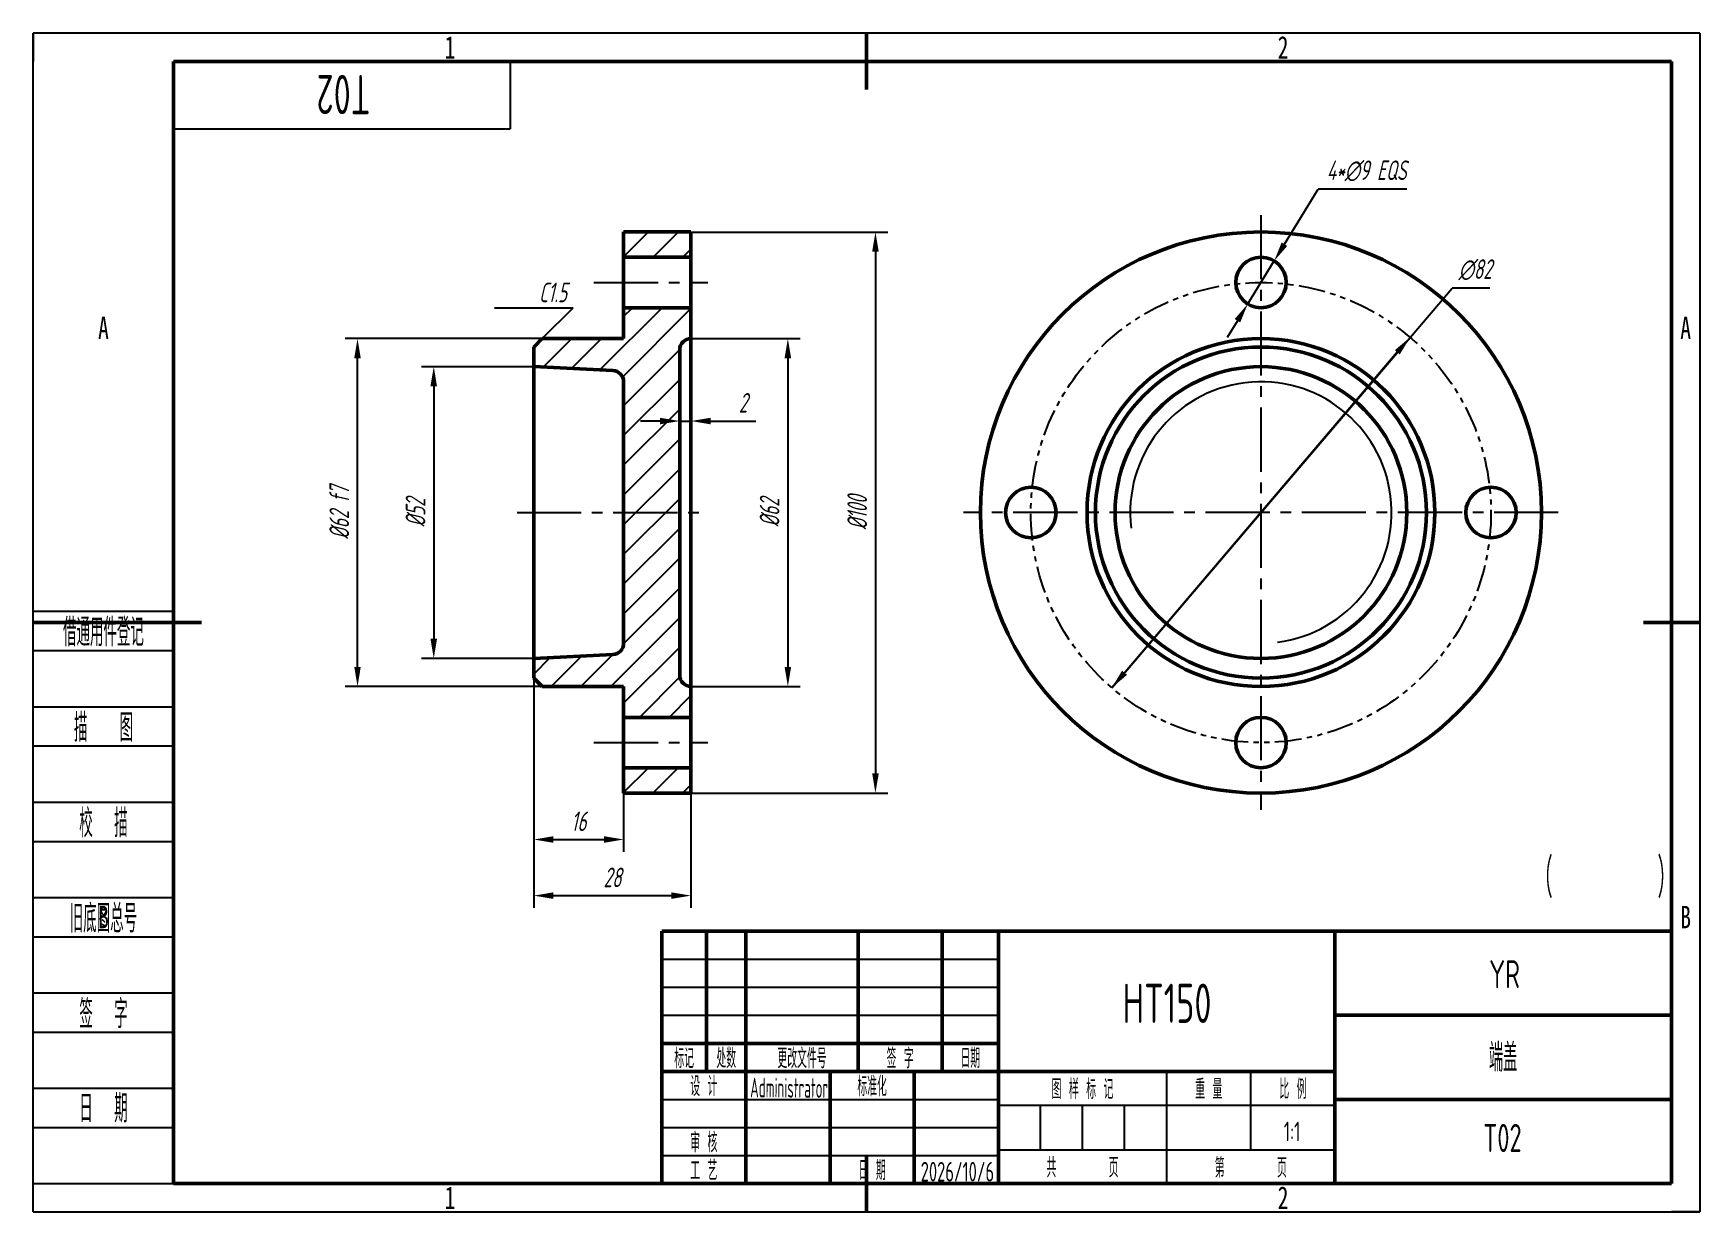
# Model space of a CAD drawing. Header units: millimetres. Extents: x 5 to 4696, y -479 to 299.
# Drawn here: x 509.4 to 806.4, y -233.1 to -23.1 of the extents above; entities that cross this region are included whole.
import ezdxf
from ezdxf.enums import TextEntityAlignment as Align

# ---------------------------------------------------------------- set-up
doc = ezdxf.new("R2010")
doc.units = ezdxf.units.MM
doc.header["$LTSCALE"] = 0.6
doc.header["$MEASUREMENT"] = 0
doc.linetypes.add('CENTER2', pattern=[28.575, 19.05, -3.175, 3.175, -3.175])
doc.linetypes.add('PHANTOM4', pattern=[15.875, 7.9375, -1.5875, 1.5875, -1.5875, 1.5875, -1.5875])
for name, color, linetype, lineweight in [('1轮廓实线层', 7, 'Continuous', 50), ('2细线层', 4, 'Continuous', 25), ('3中心线层', 1, 'CENTER2', 25), ('5剖面线层', 2, 'Continuous', 25), ('6文字层', 3, 'Continuous', 25), ('7标注层', 4, 'Continuous', 25), ('9双点划线层', 6, 'PHANTOM4', 25)]:
    doc.layers.add(name, color=color, linetype=linetype, lineweight=lineweight)
doc.layers.add('图框层', color=7, linetype='Continuous')
doc.styles.add('PC_TEXTSTYLE', font='ISOCP.SHX', dxfattribs={"width": 0.707, "oblique": 13, "bigfont": 'GBCBIG.SHX'})
doc.styles.add('PC_TEXTSTYLE4', font='ISOCP.SHX', dxfattribs={"width": 0.707, "bigfont": 'GBCBIG.SHX'})
doc.dimstyles.new('GB_DIAMETER', dxfattribs={"dimtxt": 3.5, "dimasz": 3.5, "dimexe": 2.2, "dimexo": 0, "dimgap": 1.5, "dimtad": 1, "dimjust": 4, "dimdsep": 46, "dimtxsty": 'PC_TEXTSTYLE', "dimcen": 0, "dimclrd": 256, "dimclrt": 3, "dimadec": 0, "dimazin": 2, "dimtp": 0.1, "dimtm": 0.1, "dimtfac": 0.71, "dimtdec": 3, "dimtmove": 0, "dimatfit": 2, "dimfxl": 1, "dimtfill": 1, "dimarcsym": 0})
doc.dimstyles.new('GB_LINEAR', dxfattribs={"dimtxt": 3.5, "dimasz": 3.5, "dimexe": 2.2, "dimexo": 0, "dimgap": 1.5, "dimtad": 1, "dimdsep": 46, "dimtxsty": 'PC_TEXTSTYLE', "dimcen": 0, "dimclrd": 256, "dimclrt": 3, "dimadec": 0, "dimazin": 2, "dimtp": 0.1, "dimtm": 0.1, "dimtfac": 0.71, "dimtdec": 3, "dimtmove": 0, "dimatfit": 3, "dimfxl": 1, "dimtfill": 1, "dimarcsym": 0})

# ---------------------------------------------------------------- blocks, each defined once
blk = doc.blocks.new('ZwmFrameMain_2_A4^ _^ 分区图框^ _^ landscape')
at = {"layer": '1轮廓实线层'}
for p, q in [((123.5, 205), (123.5, 195)), ((0, 0), (0, 200)), ((267, 200), (0, 200)), ((267, 200), (267, 0)), ((-25, 100), (5, 100)), ((272, 100), (262, 100)), ((123.5, -5), (123.5, 5)), ((0, 0), (267, 0))]:
    blk.add_line(p, q, dxfattribs=at)
at = {"layer": '2细线层'}
for p, q in [((-25, -5), (-25, 205)), ((272, 205), (-25, 205)), ((-25, 205), (-25, 200)), ((123.5, 205), (123.5, 200)), ((272, 205), (272, -5)), ((-25, 100), (0, 100)), ((272, 100), (267, 100)), ((-25, -5), (-25, 0)), ((123.5, -5), (123.5, 0)), ((-25, -5), (272, -5)), ((-25, -5), (0, -5)), ((272, -5), (267, -5))]:
    blk.add_line(p, q, dxfattribs=at)
at = {"layer": '6文字层', "width": 0.707}
for s, p in [('1', (49.25, 202.5)), ('2', (197.75, 202.5)), ('A', (-12.5, 152.5)), ('A', (269.5, 152.5)), ('B', (-12.5, 47.5)), ('B', (269.5, 47.5)), ('1', (49.25, -2.5)), ('2', (197.75, -2.5))]:
    blk.add_text(s, height=4, dxfattribs=at).set_placement(p, align=Align.MIDDLE)
blk = doc.blocks.new('ZwmFrameMain_2_标题栏1')
at = {"layer": '1轮廓实线层'}
for p, q in [((0, 45), (-180, 45)), ((-180, 0), (-180, 45)), ((-172, 20), (-172, 45)), ((-165, 20), (-165, 45)), ((-145, 20), (-145, 45)), ((-130, 20), (-130, 45)), ((-120, 0), (-120, 45)), ((0, 0), (0, 45)), ((-60, 30), (0, 30)), ((-180, 20), (-60, 20)), ((-165, 0), (-165, 20)), ((-150, 0), (-150, 20)), ((-135, 0), (-135, 20)), ((-60, 15), (0, 15)), ((-180, 0), (0, 0))]:
    blk.add_line(p, q, dxfattribs=at)
at = {"layer": '1轮廓实线层', "color": 7}
for p, q in [((-60, 0), (-60, 45)), ((-180, 25), (-120, 25))]:
    blk.add_line(p, q, dxfattribs=at)
at = {"layer": '2细线层'}
for p, q in [((-180, 40), (-120, 40)), ((-180, 35), (-120, 35)), ((-180, 30), (-120, 30)), ((-90, 0), (-90, 20)), ((-75, 6), (-75, 20)), ((-180, 15), (-120, 15)), ((-120, 14), (-60, 14)), ((-112.5, 6), (-112.5, 14)), ((-105, 6), (-105, 14)), ((-97.5, 6), (-97.5, 14)), ((-180, 10), (-120, 10)), ((-120, 6), (-60, 6)), ((-180, 5), (-120, 5))]:
    blk.add_line(p, q, dxfattribs=at)
at = {"layer": '6文字层', "style": 'PC_TEXTSTYLE', "width": 0.667}
for s, p in [('标记', (-176, 22.5)), ('处数', (-168.5, 22.5)), (' 更改文件号 ', (-155, 22.5)), (' 签 字 ', (-137.5, 22.5)), (' 日期 ', (-125, 22.5)), (' 设 计 ', (-172.5, 17.51)), (' 标准化 ', (-142.5, 17.51)), (' 图 样 标 记 ', (-105, 17)), (' 重 量 ', (-82.5, 17)), (' 比 例 ', (-67.5, 17)), (' 审 核 ', (-172.5, 7.5)), (' 工 艺 ', (-172.5, 2.5)), (' 日 期 ', (-142.5, 2.5)), ('共       页', (-105, 3)), ('第       页', (-75, 3))]:
    blk.add_text(s, height=3.5, dxfattribs=at).set_placement(p, align=Align.MIDDLE)
at = {"layer": '6文字层', "style": 'PC_TEXTSTYLE', "flags": 8}
for tag, height, width, p, p2 in [('企业名称', 5, 3.734996, (-54.29, 34.82), (-5.27, 34.82)), ('产品名称或材料标记', 7, 1.125891, (-113.46, 28.64), (-66.42, 28.64)), ('图样名称', 5, 3.772723, (-54.79, 19.98), (-5.27, 19.98)), ('标准化', 3.5, 1.756036, (-133.83, 15.37), (-120.75, 15.37)), ('审核', 3.5, 2.723972, (-163.99, 5.37), (-150.63, 5.37)), ('重量', 3.5, 2.448074, (-88.46, 7.54), (-76.55, 7.54)), ('比例', 3.5, 2.367734, (-73.35, 7.54), (-61.93, 7.54)), ('图样代号', 5, 3.78389, (-54.79, 5.63), (-5.52, 5.63)), ('工艺', 3.5, 2.851598, (-164.21, 0.37), (-150.89, 0.37)), ('日期', 3.5, 2.733185, (-133.83, 0.37), (-120.75, 0.37)), ('共几页', 3.5, 0.953151, (-108.58, 1.48), (-101.56, 1.48))]:
    blk.add_attdef(tag, text='', height=height, dxfattribs=dict(at, width=width)).set_placement(p, p2, align=Align.FIT)
at = {"layer": '6文字层', "style": 'PC_TEXTSTYLE', "width": 9.901758, "flags": 8}
blk.add_attdef('设计', text='', height=3.5, rotation=359.5768, dxfattribs=at).set_placement((-164.23, 15.37), (-150.37, 15.27), align=Align.FIT)
at = {"layer": '6文字层', "color": 3, "style": 'PC_TEXTSTYLE', "width": 0.96618, "flags": 8}
blk.add_attdef('第几页', text='', height=3.5, dxfattribs=at).set_placement((-78.29, 1.5), (-71.16, 1.5), align=Align.FIT)
at = {"layer": '6文字层', "color": 0, "style": 'PC_TEXTSTYLE', "width": 0.715273, "flags": 8}
blk.add_attdef('图纸张数', text='', height=3.5, dxfattribs=at).set_placement((-2.66, -3.87), (4.46, -3.87), align=Align.FIT)
blk = doc.blocks.new('ZwmFrameMain_2_图样代号')
at = {"layer": '2细线层', "linetype": 'Continuous'}
for p in [(60, 0), (0, -12)]:
    blk.add_line(p, (60, -12), dxfattribs=at)
at = {"layer": '6文字层', "style": 'PC_TEXTSTYLE', "width": 3.066155}
blk.add_attdef('图样代号', text='', height=7, rotation=180, dxfattribs=at).set_placement((58.24, -2.4), (2.35, -2.4), align=Align.FIT)
blk = doc.blocks.new('ZwmFrameMain_2_附加栏')
at = {"layer": '2细线层'}
for p, q in [((-25, 102), (0, 102)), ((-25, 95), (0, 95)), ((-25, 85), (0, 85)), ((-25, 78), (0, 78)), ((-25, 68), (0, 68)), ((-25, 61), (0, 61)), ((-25, 51), (0, 51)), ((-25, 44), (0, 44)), ((-25, 34), (0, 34)), ((-25, 27), (0, 27)), ((-25, 17), (0, 17)), ((-25, 10), (0, 10)), ((-25, 0), (0, 0))]:
    blk.add_line(p, q, dxfattribs=at)
at = {"layer": '6文字层', "color": 3, "style": 'PC_TEXTSTYLE'}
for s, width, p in [('借通用件登记', 0.667, (-12.5, 98.5)), ('描   图', 0.6667, (-12.5, 81.5)), ('校  描', 0.667, (-12.5, 64.5)), ('旧底图总号', 0.667, (-12.5, 47.5)), ('签  字', 0.667, (-12.5, 30.5)), ('日  期', 0.667, (-12.49, 13.6))]:
    blk.add_text(s, height=5, dxfattribs=dict(at, width=width)).set_placement(p, align=Align.MIDDLE)
at = {"layer": '6文字层', "style": 'PC_TEXTSTYLE'}
for tag, width, p, p2 in [('借通用件登记', 0.671328, (-23.44, 86.36), (-1.25, 86.36)), ('描图', 2.120922, (-23.44, 69.36), (-1.25, 69.36)), ('校图', 2.149976, (-23.75, 52.06), (-1.25, 52.06)), ('旧底图总号', 0.761452, (-22.84, 35.67), (-1.86, 35.67)), ('签字', 2.026939, (-23.14, 18.37), (-1.56, 18.37)), ('日期', 1.89999, (-22.84, 1.37), (-2.17, 1.37))]:
    blk.add_attdef(tag, text='', height=5, dxfattribs=dict(at, width=width)).set_placement(p, p2, align=Align.FIT)
blk = doc.blocks.new('*U47')
at = {"layer": '1轮廓实线层'}
blk.add_circle((0, 0), 4.5, dxfattribs=at)
blk = doc.blocks.new('*U48')
at = {"layer": '1轮廓实线层', "color": 0, "linetype": 'ByBlock', "lineweight": -2, "transparency": 16777216}
blk.add_blockref('*U47', (705.3, 167.79), dxfattribs=at)
for p, rotation in [((664.3, 126.79), 90), ((746.3, 126.79), 269.9999999999999), ((705.3, 85.79), 180)]:
    blk.add_blockref('*U47', p, dxfattribs=dict(at, rotation=rotation))
blk = doc.blocks.new('*D49')
at = {"layer": '7标注层', "color": 0, "lineweight": -2}
for p, q in [((598.61, -138.02), (598.61, -178.99)), ((626.61, -158.52), (626.61, -178.99))]:
    blk.add_line(p, q, dxfattribs=at)
at = {"layer": '7标注层', "lineweight": -2}
blk.add_line((602.11, -176.79), (623.11, -176.79), dxfattribs=at)
at = {"layer": '7标注层'}
for points in [[(602.11, -176.2), (602.11, -177.37), (598.61, -176.79)], [(623.11, -177.37), (623.11, -176.2), (626.61, -176.79)]]:
    blk.add_solid(points, dxfattribs=at)
at = {"layer": 'Defpoints', "color": 0}
for p in [(598.61, -138.02), (626.61, -158.52), (626.61, -176.79)]:
    blk.add_point(p, dxfattribs=at)
at = {"layer": '7标注层', "color": 3, "insert": (612.61, -173.54), "char_height": 3.5, "attachment_point": 5, "style": 'PC_TEXTSTYLE', "bg_fill": 3, "box_fill_scale": 1.25, "bg_fill_color": 257, "bg_fill_transparency": 0}
blk.add_mtext('28', dxfattribs=at)
blk = doc.blocks.new('*D50')
at = {"layer": '7标注层', "color": 0, "lineweight": -2}
for p, q in [((598.61, -138.02), (598.61, -168.99)), ((614.61, -154.02), (614.61, -168.99))]:
    blk.add_line(p, q, dxfattribs=at)
at = {"layer": '7标注层', "lineweight": -2}
blk.add_line((602.11, -166.79), (611.11, -166.79), dxfattribs=at)
at = {"layer": '7标注层'}
for points in [[(602.11, -166.2), (602.11, -167.37), (598.61, -166.79)], [(611.11, -167.37), (611.11, -166.2), (614.61, -166.79)]]:
    blk.add_solid(points, dxfattribs=at)
at = {"layer": 'Defpoints', "color": 0}
for p in [(598.61, -138.02), (614.61, -154.02), (614.61, -166.79)]:
    blk.add_point(p, dxfattribs=at)
at = {"layer": '7标注层', "color": 3, "insert": (606.61, -163.54), "char_height": 3.5, "attachment_point": 5, "style": 'PC_TEXTSTYLE', "bg_fill": 3, "box_fill_scale": 1.25, "bg_fill_color": 257, "bg_fill_transparency": 0}
blk.add_mtext('16', dxfattribs=at)
blk = doc.blocks.new('*D51')
at = {"layer": '7标注层', "color": 0, "lineweight": -2}
for p, q in [((600.11, -77.52), (564.98, -77.52)), ((600.11, -139.52), (564.98, -139.52))]:
    blk.add_line(p, q, dxfattribs=at)
at = {"layer": '7标注层', "lineweight": -2}
blk.add_line((567.18, -136.02), (567.18, -81.02), dxfattribs=at)
at = {"layer": '7标注层'}
for points in [[(567.76, -81.02), (566.6, -81.02), (567.18, -77.52)], [(566.6, -136.02), (567.76, -136.02), (567.18, -139.52)]]:
    blk.add_solid(points, dxfattribs=at)
at = {"layer": 'Defpoints', "color": 0}
for p in [(567.18, -77.52), (600.11, -77.52), (600.11, -139.52)]:
    blk.add_point(p, dxfattribs=at)
at = {"layer": '7标注层', "color": 3, "insert": (563.93, -108.52), "char_height": 3.5, "attachment_point": 5, "rotation": 90, "style": 'PC_TEXTSTYLE', "bg_fill": 3, "box_fill_scale": 1.25, "bg_fill_color": 257, "bg_fill_transparency": 0}
blk.add_mtext('{%%c62 f7}', dxfattribs=at)
blk = doc.blocks.new('*D52')
at = {"layer": '7标注层', "color": 0, "lineweight": -2}
for p, q in [((598.61, -82.52), (578.57, -82.52)), ((598.61, -134.52), (578.57, -134.52))]:
    blk.add_line(p, q, dxfattribs=at)
at = {"layer": '7标注层', "lineweight": -2}
blk.add_line((580.77, -86.02), (580.77, -131.02), dxfattribs=at)
at = {"layer": '7标注层'}
for points in [[(581.35, -86.02), (580.18, -86.02), (580.77, -82.52)], [(580.18, -131.02), (581.35, -131.02), (580.77, -134.52)]]:
    blk.add_solid(points, dxfattribs=at)
at = {"layer": 'Defpoints', "color": 0}
for p in [(598.61, -82.52), (580.77, -134.52), (598.61, -134.52)]:
    blk.add_point(p, dxfattribs=at)
at = {"layer": '7标注层', "color": 3, "insert": (577.52, -108.52), "char_height": 3.5, "attachment_point": 5, "rotation": 90, "style": 'PC_TEXTSTYLE', "bg_fill": 3, "box_fill_scale": 1.25, "bg_fill_color": 257, "bg_fill_transparency": 0}
blk.add_mtext('{%%c52}', dxfattribs=at)
blk = doc.blocks.new('*D53')
at = {"layer": '7标注层', "color": 0, "lineweight": -2}
for p, q in [((626.61, -58.52), (661.69, -58.52)), ((626.61, -158.52), (661.69, -158.52))]:
    blk.add_line(p, q, dxfattribs=at)
at = {"layer": '7标注层', "lineweight": -2}
blk.add_line((659.49, -62.02), (659.49, -155.02), dxfattribs=at)
at = {"layer": '7标注层'}
for points in [[(660.08, -62.02), (658.91, -62.02), (659.49, -58.52)], [(658.91, -155.02), (660.08, -155.02), (659.49, -158.52)]]:
    blk.add_solid(points, dxfattribs=at)
at = {"layer": 'Defpoints', "color": 0}
for p in [(626.61, -58.52), (626.61, -158.52), (659.49, -158.52)]:
    blk.add_point(p, dxfattribs=at)
at = {"layer": '7标注层', "color": 3, "insert": (656.24, -108.52), "char_height": 3.5, "attachment_point": 5, "rotation": 90, "style": 'PC_TEXTSTYLE', "bg_fill": 3, "box_fill_scale": 1.25, "bg_fill_color": 257, "bg_fill_transparency": 0}
blk.add_mtext('{%%c100}', dxfattribs=at)
blk = doc.blocks.new('*D54')
at = {"layer": '7标注层', "color": 0, "lineweight": -2}
for p, q in [((626.61, -77.52), (646.08, -77.52)), ((626.61, -139.52), (646.08, -139.52))]:
    blk.add_line(p, q, dxfattribs=at)
at = {"layer": '7标注层', "lineweight": -2}
blk.add_line((643.88, -81.02), (643.88, -136.02), dxfattribs=at)
at = {"layer": '7标注层'}
for points in [[(644.47, -81.02), (643.3, -81.02), (643.88, -77.52)], [(643.3, -136.02), (644.47, -136.02), (643.88, -139.52)]]:
    blk.add_solid(points, dxfattribs=at)
at = {"layer": 'Defpoints', "color": 0}
for p in [(626.61, -77.52), (626.61, -139.52), (643.88, -139.52)]:
    blk.add_point(p, dxfattribs=at)
at = {"layer": '7标注层', "color": 3, "insert": (640.63, -108.52), "char_height": 3.5, "attachment_point": 5, "rotation": 90, "style": 'PC_TEXTSTYLE', "bg_fill": 3, "box_fill_scale": 1.25, "bg_fill_color": 257, "bg_fill_transparency": 0}
blk.add_mtext('{%%c62}', dxfattribs=at)
blk = doc.blocks.new('*D55')
at = {"layer": '7标注层', "color": 0, "lineweight": -2}
for p, q in [((624.61, -92.21), (624.61, -90.01)), ((626.61, -92.21), (626.61, -90.01))]:
    blk.add_line(p, q, dxfattribs=at)
at = {"layer": '7标注层', "lineweight": -2}
for p, q in [((621.11, -92.21), (617.61, -92.21)), ((624.61, -92.21), (626.61, -92.21)), ((630.11, -92.21), (638.19, -92.21))]:
    blk.add_line(p, q, dxfattribs=at)
at = {"layer": '7标注层'}
for points in [[(621.11, -92.79), (621.11, -91.63), (624.61, -92.21)], [(630.11, -91.63), (630.11, -92.79), (626.61, -92.21)]]:
    blk.add_solid(points, dxfattribs=at)
at = {"layer": 'Defpoints', "color": 0}
for p in [(624.61, -92.21), (626.61, -92.21), (626.61, -92.21)]:
    blk.add_point(p, dxfattribs=at)
at = {"layer": '7标注层', "color": 3, "insert": (635.9, -88.96), "char_height": 3.5, "attachment_point": 5, "style": 'PC_TEXTSTYLE', "bg_fill": 3, "box_fill_scale": 1.25, "bg_fill_color": 257, "bg_fill_transparency": 0}
blk.add_mtext('2', dxfattribs=at)
blk = doc.blocks.new('*D56')
at = {"layer": '7标注层', "lineweight": -2}
for p, q in [((754.78, -77.3), (762.27, -68.5)), ((768.99, -68.5), (762.27, -68.5)), ((701.62, -139.74), (754.78, -77.3)), ((752.51, -79.96), (701.62, -139.74))]:
    blk.add_line(p, q, dxfattribs=at)
at = {"layer": '7标注层'}
for points in [[(752.95, -80.34), (752.07, -79.58), (754.78, -77.3)], [(703.45, -136.69), (704.34, -137.45), (701.62, -139.74)]]:
    blk.add_solid(points, dxfattribs=at)
at = {"layer": 'Defpoints', "color": 0}
for p in [(754.78, -77.3), (701.62, -139.74)]:
    blk.add_point(p, dxfattribs=at)
at = {"layer": '7标注层', "color": 3, "insert": (766.38, -65.25), "char_height": 3.5, "attachment_point": 5, "style": 'PC_TEXTSTYLE', "bg_fill": 3, "box_fill_scale": 1.25, "bg_fill_color": 257, "bg_fill_transparency": 0}
blk.add_mtext('∅82', dxfattribs=at)
blk = doc.blocks.new('*D57')
at = {"layer": '7标注层', "lineweight": -2}
for p, q in [((732.39, -60.7), (738.42, -50.88)), ((754.19, -50.88), (738.42, -50.88)), ((725.85, -71.35), (730.56, -63.68)), ((724.02, -74.33), (722.18, -77.32))]:
    blk.add_line(p, q, dxfattribs=at)
at = {"layer": '7标注层'}
for points in [[(731.89, -60.39), (732.89, -61.01), (730.56, -63.68)], [(724.51, -74.64), (723.52, -74.03), (725.85, -71.35)]]:
    blk.add_solid(points, dxfattribs=at)
at = {"layer": 'Defpoints', "color": 0}
for p in [(730.56, -63.68), (725.85, -71.35)]:
    blk.add_point(p, dxfattribs=at)
at = {"layer": '7标注层', "color": 3, "insert": (747.05, -47.63), "char_height": 3.5, "attachment_point": 5, "style": 'PC_TEXTSTYLE', "bg_fill": 3, "box_fill_scale": 1.25, "bg_fill_color": 257, "bg_fill_transparency": 0}
blk.add_mtext('{4*∅9 EQS}', dxfattribs=at)

msp = doc.modelspace()

# ---------------------------------------------------------------- hatches: boundary and pattern name
at = {"layer": '5剖面线层'}
h = msp.add_hatch(dxfattribs=at)
h.set_pattern_fill('ANSI31', color=256, scale=30)
h.set_pattern_definition([(45, (598.61, -158.5174), (-2.65165, 2.65165), [])])
h.paths.add_polyline_path([(598.61, -82.517), (598.61, -79.017), (600.11, -77.517), (614.61, -77.517), (614.61, -72.017), (626.61, -72.017), (626.61, -77.517, 0.4142136), (624.61, -79.517), (624.61, -108.517), (614.61, -108.517), (614.61, -85.22, 0.3996556), (612.71, -83.222)])
h.paths.add_polyline_path([(598.61, -138.017), (598.61, -134.517), (612.71, -133.812, 0.3996556), (614.61, -131.815), (614.61, -108.517), (624.61, -108.517), (624.61, -137.517, 0.4142136), (626.61, -139.517), (626.61, -145.017), (614.61, -145.017), (614.61, -139.517), (600.11, -139.517)])
h.paths.add_polyline_path([(614.61, -158.517), (626.61, -158.517), (626.61, -154.017), (614.61, -154.017)])
h.paths.add_polyline_path([(614.61, -63.017), (626.61, -63.017), (626.61, -58.517), (614.61, -58.517)])

# ---------------------------------------------------------------- linework, layer by layer
at = {"layer": '1轮廓实线层'}
for p, q in [((614.61, -58.517), (626.61, -58.517)), ((614.61, -77.517), (614.61, -58.517)), ((626.61, -158.517), (626.61, -58.517)), ((614.61, -63.017), (626.61, -63.017)), ((614.61, -72.017), (626.61, -72.017)), ((598.61, -79.017), (600.11, -77.517)), ((598.61, -138.017), (598.61, -79.017)), ((600.11, -77.517), (614.61, -77.517)), ((624.61, -137.517), (624.61, -79.517)), ((626.61, -77.517), (626.61, -77.517)), ((598.61, -82.517), (612.71, -83.222)), ((614.61, -131.815), (614.61, -85.22)), ((598.61, -134.517), (612.71, -133.812)), ((598.61, -134.517), (612.71, -133.812)), ((600.11, -139.517), (598.61, -138.017)), ((614.61, -139.517), (600.11, -139.517)), ((614.61, -139.517), (614.61, -158.517)), ((626.61, -139.517), (626.61, -139.517)), ((614.61, -145.017), (626.61, -145.017)), ((614.61, -154.017), (626.61, -154.017)), ((626.61, -158.517), (614.61, -158.517))]:
    msp.add_line(p, q, dxfattribs=at)
for radius in [50, 31, 29.5, 26]:
    msp.add_circle((728.202, -108.517), radius, dxfattribs=at)
for centre, start, end in [((626.61, -79.517), 90, 180), ((612.61, -85.22), 0, 87.13759), ((612.61, -131.815), 272.86241, 0), ((626.61, -137.517), 180, 270)]:
    msp.add_arc(centre, 2, start, end, dxfattribs=at)
at = {"layer": '2细线层'}
msp.add_arc((728.202, -108.517), 23.298, 277.25426, 186.8636, dxfattribs=at)
at = {"layer": '3中心线层'}
for p, q in [((728.202, -55.517), (728.202, -161.517)), ((609.311, -67.517), (629.61, -67.517)), ((595.61, -108.517), (629.61, -108.517)), ((781.202, -108.517), (675.202, -108.517)), ((609.311, -149.517), (629.61, -149.517))]:
    msp.add_line(p, q, dxfattribs=at)
at = {"layer": '7标注层', "color": 4}
msp.add_line((591.604, -72.033), (605.594, -72.033), dxfattribs=at)
at = {"layer": '9双点划线层'}
msp.add_circle((728.202, -108.517), 41, dxfattribs=at)

# ---------------------------------------------------------------- block references
at = {"layer": '1轮廓实线层'}
msp.add_blockref('*U48', (22.903, -235.304), dxfattribs=at)
at = {"layer": '图框层'}
for name in ['ZwmFrameMain_2_A4^ _^ 分区图框^ _^ landscape', 'ZwmFrameMain_2_附加栏']:
    msp.add_blockref(name, (534.399, -228.113), dxfattribs=at)
ref = msp.add_blockref('ZwmFrameMain_2_图样代号', (534.399, -28.113), dxfattribs=at)
ref.add_attrib('图样代号', 'T02', dxfattribs={"layer": '6文字层', "height": 7, "rotation": 180, "style": 'PC_TEXTSTYLE', "width": 0.707}).set_placement((564.692, -30.516), align=Align.CENTER)
ref = msp.add_blockref('ZwmFrameMain_2_标题栏1', (801.399, -228.113), dxfattribs=at)
ref.add_attrib('比例', '1:1', dxfattribs={"layer": '6文字层', "height": 3.5, "style": 'PC_TEXTSTYLE', "width": 0.707}).set_placement((733.757, -220.571), align=Align.CENTER)
ref.add_attrib('图样代号', 'T02', dxfattribs={"layer": '6文字层', "height": 5, "style": 'PC_TEXTSTYLE', "width": 0.707}).set_placement((771.248, -222.483), align=Align.CENTER)
ref.add_attrib('企业名称', 'YR', dxfattribs={"layer": '6文字层', "height": 5, "style": 'PC_TEXTSTYLE', "width": 0.707}).set_placement((771.62, -193.293), align=Align.CENTER)
ref.add_attrib('图样名称', '端盖', dxfattribs={"layer": '6文字层', "height": 5, "style": 'PC_TEXTSTYLE', "width": 0.707}).set_placement((771.372, -208.135), align=Align.CENTER)
ref.add_attrib('日期', '2026/10/6', dxfattribs={"layer": '6文字层', "height": 3.5, "style": 'PC_TEXTSTYLE', "width": 0.628153}).set_placement((667.564, -227.742), (680.647, -227.742), align=Align.FIT)
ref.add_attrib('设计', 'Administrator', dxfattribs={"layer": '6文字层', "height": 3.5, "rotation": 359.57685, "style": 'PC_TEXTSTYLE', "width": 0.485827}).set_placement((637.17, -212.741), (651.032, -212.844), align=Align.FIT)
ref.add_attrib('产品名称或材料标记', 'HT150', dxfattribs={"layer": '6文字层', "height": 7, "style": 'PC_TEXTSTYLE', "width": 0.707}).set_placement((711.457, -199.477), align=Align.CENTER)

# ---------------------------------------------------------------- texts
at = {"layer": '6文字层', "style": 'PC_TEXTSTYLE4', "width": 0.667}
msp.add_text('（       ）', height=7, dxfattribs=at).set_placement((776.836, -177.142))
at = {"layer": '7标注层', "color": 3, "insert": (602.018, -71.033), "char_height": 3.5, "attachment_point": 8, "style": 'PC_TEXTSTYLE'}
msp.add_mtext('C1.5', dxfattribs=at)

# ---------------------------------------------------------------- next in the draw order: dimensions: what is measured, and where the dimension line sits
at = {"layer": '7标注层'}
dim = msp.add_diameter_dim_2p(p1=(701.625, -139.737), p2=(754.779, -77.298), dimstyle='GB_DIAMETER', override={"dimtoh": 1, "dimtvp": 0.1}, dxfattribs=at)
dim.commit()
dim.dimension.update_dxf_attribs({"geometry": '*D56', "text_midpoint": (766.379, -68.497), "dimtype": 163})
dim = msp.add_linear_dim(base=(626.61, -176.785), p1=(598.61, -138.017), p2=(626.61, -158.517), angle=180, dimstyle='GB_LINEAR', override={"dimpost": '', "dimtvp": 0.1}, dxfattribs=at)
dim.commit()
dim.dimension.update_dxf_attribs({"geometry": '*D49', "text_midpoint": (612.61, -173.535)})

# ---------------------------------------------------------------- next in the draw order: dimensions: what is measured, and where the dimension line sits
dim = msp.add_diameter_dim_2p(p1=(725.847, -71.352), p2=(730.557, -63.683), text='{4*<> EQS}', dimstyle='GB_DIAMETER', override={"dimtoh": 1, "dimpost": '', "dimcen": 0, "dimatfit": 0, "dimtvp": 0.1}, dxfattribs=at)
dim.commit()
dim.dimension.update_dxf_attribs({"geometry": '*D57', "text_midpoint": (747.052, -50.881), "dimtype": 163})
dim = msp.add_linear_dim(base=(659.493, -158.517), p1=(626.61, -58.517), p2=(626.61, -158.517), angle=90, text='{%%c<>}', dimstyle='GB_LINEAR', override={"dimpost": '', "dimtvp": 0.1}, dxfattribs=at)
dim.commit()
dim.dimension.update_dxf_attribs({"geometry": '*D53', "text_midpoint": (656.243, -108.517)})
dim = msp.add_linear_dim(base=(614.61, -166.785), p1=(598.61, -138.017), p2=(614.61, -154.017), angle=180, dimstyle='GB_LINEAR', override={"dimpost": '', "dimtvp": 0.1}, dxfattribs=at)
dim.commit()
dim.dimension.update_dxf_attribs({"geometry": '*D50', "text_midpoint": (606.61, -163.535)})

# ---------------------------------------------------------------- next in the draw order: dimensions: what is measured, and where the dimension line sits
for base, p1, p2, text, picture, middle in [((567.179, -77.517), (600.11, -139.517), (600.11, -77.517), '{%%c<> f7}', '*D51', (563.929, -108.517)), ((643.883, -139.517), (626.61, -77.517), (626.61, -139.517), '{%%c<>}', '*D54', (640.633, -108.517))]:
    dim = msp.add_linear_dim(base=base, p1=p1, p2=p2, angle=90, text=text, dimstyle='GB_LINEAR', override={"dimpost": '', "dimtvp": 0.1}, dxfattribs=at)
    dim.commit()
    dim.dimension.update_dxf_attribs({"geometry": picture, "text_midpoint": middle})

# ---------------------------------------------------------------- next in the draw order: linework, layer by layer
at = {"layer": '7标注层', "color": 4}
msp.add_line((600.11, -77.517), (605.594, -72.033), dxfattribs=at)

# ---------------------------------------------------------------- next in the draw order: dimensions: what is measured, and where the dimension line sits
at = {"layer": '7标注层'}
dim = msp.add_linear_dim(base=(580.765, -134.517), p1=(598.61, -82.517), p2=(598.61, -134.517), angle=90, text='{%%c<>}', dimstyle='GB_LINEAR', override={"dimpost": '', "dimtvp": 0.1}, dxfattribs=at)
dim.commit()
dim.dimension.update_dxf_attribs({"geometry": '*D52', "text_midpoint": (577.515, -108.517)})
dim = msp.add_linear_dim(base=(626.61, -92.211), p1=(624.61, -92.211), p2=(626.61, -92.211), dimstyle='GB_LINEAR', override={"dimpost": '', "dimtvp": 0.1}, dxfattribs=at)
dim.commit()
dim.dimension.update_dxf_attribs({"geometry": '*D55', "text_midpoint": (635.901, -88.961)})

doc.saveas('drawing.dxf')
